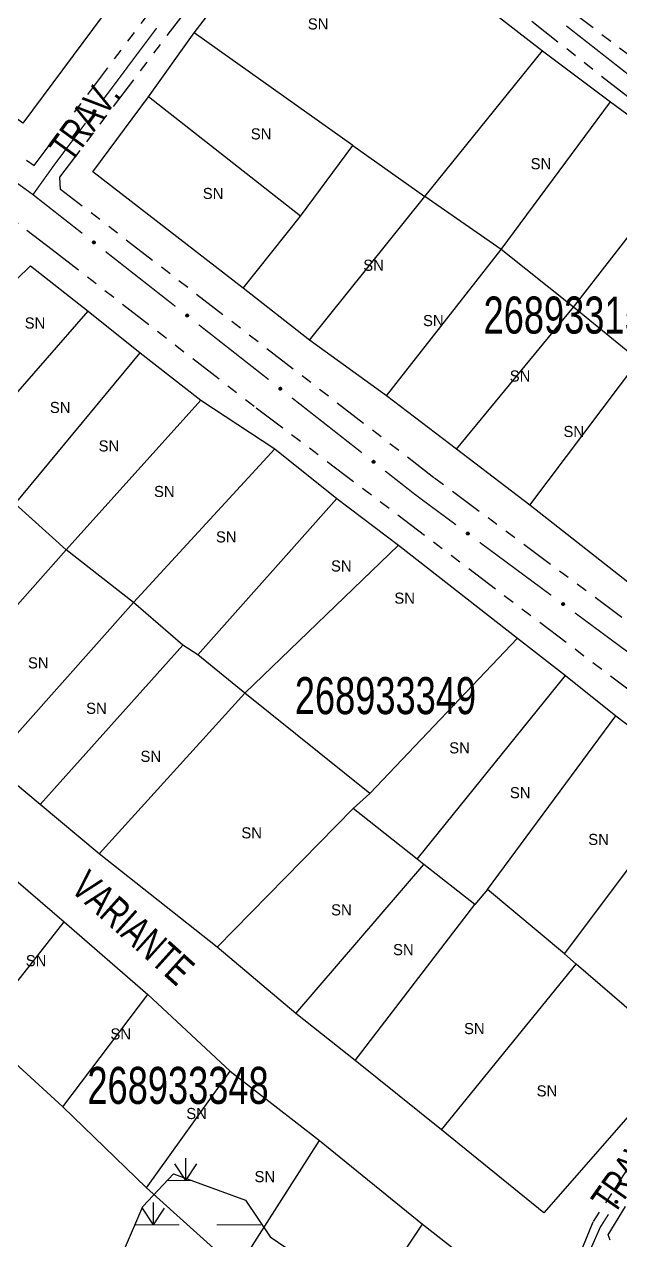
# Model space of a CAD drawing. Extents: x 207981 to 210201, y 4876477 to 4878908.
# Drawn here: x 209509.3 to 209589.7, y 4877239.1 to 4877403.5 of the extents above; entities that cross this region are included whole.
import ezdxf
from ezdxf.enums import TextEntityAlignment as Align

# ---------------------------------------------------------------- set-up
doc = ezdxf.new("R2010")
doc.units = 0
doc.header["$LTSCALE"] = 1.5
doc.header["$MEASUREMENT"] = 0
doc.linetypes.add('TRACO_00', pattern=[10, -10])
doc.linetypes.add('TRACO_25', pattern=[8, 3, -1, 1, -1, 1, -1])
for name, color, linetype in [('CD_MALHA_LOTES', 7, 'CONTINUOUS'), ('CD_TXT_QUADRA', 255, 'CONTINUOUS'), ('HD-ALAGADO-BREJO', 170, 'CONTINUOUS'), ('RU-QUADRA', 210, 'CONTINUOUS'), ('SV-EIXO-RUA-N-PAV', 6, 'CONTINUOUS'), ('SV-RUA-NAO-PAV', 7, 'CONTINUOUS'), ('SV-TXT-RUA-N-PAV', 7, 'CONTINUOUS'), ('Th_NmrPort', 1, 'CONTINUOUS')]:
    doc.layers.add(name, color=color, linetype=linetype)
doc.styles.add('ARIAL', font='ARIAL.SHX')

# ---------------------------------------------------------------- blocks, each defined once
blk = doc.blocks.new('*X3')
at = {"layer": 'HD-ALAGADO-BREJO'}
for points in [[(209531.052144, 4877247.281894), (209531.051401, 4877250.281894)], [(209531.052144, 4877247.281894), (209529.551587, 4877249.531522)], [(209531.052144, 4877247.281894), (209532.551587, 4877249.532265)], [(209526.690055, 4877241.281469), (209526.68973, 4877244.281469)], [(209526.690055, 4877241.281469), (209525.189811, 4877243.531306)], [(209526.690055, 4877241.281469), (209528.189811, 4877243.531632)], [(209526.193463, 4877235.281398), (209524.693249, 4877237.531255)], [(209526.193463, 4877235.281398), (209526.193177, 4877238.281398)], [(209526.193463, 4877235.281398), (209527.693249, 4877237.531541)]]:
    blk.add_lwpolyline(points, dxfattribs=at)
at = {"layer": 'HD-ALAGADO-BREJO', "const_width": 0.13}
for points in [[(209528.552144, 4877247.281275), (209529.552144, 4877247.281522)], [(209529.552144, 4877247.281522), (209531.552144, 4877247.282018)], [(209531.552144, 4877247.282018), (209531.817414, 4877247.281307)], [(209524.190055, 4877241.281198), (209525.190055, 4877241.281306)], [(209525.190055, 4877241.281306), (209530.190055, 4877241.281849)], [(209535.190055, 4877241.282391), (209541.190055, 4877241.283041)], [(209523.693463, 4877235.28116), (209524.693463, 4877235.281255)], [(209524.693463, 4877235.281255), (209529.693463, 4877235.281731)], [(209534.693463, 4877235.282207), (209540.693463, 4877235.282778)], [(209545.693463, 4877235.283254), (209546.02712, 4877235.281383)]]:
    blk.add_lwpolyline(points, dxfattribs=at)

msp = doc.modelspace()

# ---------------------------------------------------------------- linework, layer by layer
at = {"layer": 'CD_MALHA_LOTES', "linetype": 'Continuous', "flags": 128}
for points in [[(209538.715704, 4877430.060352), (209509.04892, 4877390.149256)], [(209532.179741, 4877402.34045), (209548.589181, 4877423.663451)], [(209548.589181, 4877423.663451), (209579.183052, 4877399.88367)], [(209526.014613, 4877393.672187), (209532.179741, 4877402.34045)], [(209553.595451, 4877387.089869), (209532.179741, 4877402.34045)], [(209563.329864, 4877380.229425), (209579.183052, 4877399.88367)], [(209579.183052, 4877399.88367), (209588.361213, 4877393.023226)], [(209518.505208, 4877383.566938), (209526.014613, 4877393.672187)], [(209546.54959, 4877377.540873), (209526.014613, 4877393.672187)], [(209573.62053, 4877373.044501), (209588.361213, 4877393.023226)], [(209588.361213, 4877393.023226), (209598.883651, 4877385.282049)], [(209546.54959, 4877377.540873), (209553.595451, 4877387.089869)], [(209553.595451, 4877387.089869), (209563.329864, 4877380.229425)], [(209583.401298, 4877365.25697), (209598.883651, 4877385.282049)], [(209538.808413, 4877367.852814), (209518.505208, 4877383.566938)], [(209547.754803, 4877360.806953), (209563.329864, 4877380.229425)], [(209573.62053, 4877373.044501), (209563.329864, 4877380.229425)], [(209538.808413, 4877367.852814), (209546.54959, 4877377.540873)], [(209558.138177, 4877353.297548), (209573.62053, 4877373.044501)], [(209583.401298, 4877365.25697), (209573.62053, 4877373.044501)], [(209491.341559, 4877352.602233), (209510.068716, 4877370.865846)], [(209510.068716, 4877370.865846), (209517.856247, 4877364.747072)], [(209547.754803, 4877360.806953), (209538.808413, 4877367.852814)], [(209567.594465, 4877346.066269), (209583.401298, 4877365.25697)], [(209592.208624, 4877358.072046), (209583.401298, 4877365.25697)], [(209500.427011, 4877344.721993), (209517.856247, 4877364.747072)], [(209517.856247, 4877364.747072), (209524.902108, 4877359.091842)], [(209558.138177, 4877353.297548), (209547.754803, 4877360.806953)], [(209508.029125, 4877338.695928), (209524.902108, 4877359.091842)], [(209524.902108, 4877359.091842), (209533.060474, 4877352.694941)], [(209577.467941, 4877338.51051), (209592.208624, 4877358.072046)], [(209514.889568, 4877332.484445), (209533.060474, 4877352.694941)], [(209533.060474, 4877352.694941), (209543.073013, 4877346.112624)], [(209567.594465, 4877346.066269), (209558.138177, 4877353.297548)], [(209523.975021, 4877325.345875), (209543.073013, 4877346.112624)], [(209543.073013, 4877346.112624), (209551.416796, 4877339.437597)], [(209577.467941, 4877338.51051), (209567.594465, 4877346.066269)], [(209532.689639, 4877318.300014), (209551.416796, 4877339.437597)], [(209551.416796, 4877339.437597), (209559.760579, 4877333.133406)], [(209514.889568, 4877332.484445), (209508.029125, 4877338.695928)], [(209595.731555, 4877324.140662), (209577.467941, 4877338.51051)], [(209495.420741, 4877310.512483), (209514.889568, 4877332.484445)], [(209523.975021, 4877325.345875), (209514.889568, 4877332.484445)], [(209538.993831, 4877313.108326), (209559.760579, 4877333.133406)], [(209559.760579, 4877333.133406), (209575.799184, 4877320.525022)], [(209504.691611, 4877303.652039), (209523.975021, 4877325.345875)], [(209530.650048, 4877319.597935), (209523.975021, 4877325.345875)], [(209511.366638, 4877298.089517), (209530.650048, 4877319.597935)], [(209532.689639, 4877318.300014), (209530.650048, 4877319.597935)], [(209555.866814, 4877299.572856), (209575.799184, 4877320.525022)], [(209575.799184, 4877320.525022), (209582.288793, 4877315.518753)], [(209538.993831, 4877313.108326), (209532.689639, 4877318.300014)], [(209562.263714, 4877290.672821), (209582.288793, 4877315.518753)], [(209582.288793, 4877315.518753), (209589.102883, 4877310.048939)], [(209519.339586, 4877291.41449), (209538.993831, 4877313.108326)], [(209555.866814, 4877299.572856), (209538.993831, 4877313.108326)], [(209571.766356, 4877286.593638), (209589.102883, 4877310.048939)], [(209589.102883, 4877310.048939), (209600.04251, 4877301.705156)], [(209511.366638, 4877298.089517), (209504.691611, 4877303.652039)], [(209582.14973, 4877277.87902), (209600.04251, 4877301.705156)], [(209553.641805, 4877297.533265), (209555.866814, 4877299.572856)], [(209519.339586, 4877291.41449), (209511.366638, 4877298.089517)], [(209535.285483, 4877278.806107), (209553.641805, 4877297.533265)], [(209562.263714, 4877290.672821), (209553.641805, 4877297.533265)], [(209535.285483, 4877278.806107), (209519.339586, 4877291.41449)], [(209504.877029, 4877290.580112), (209514.611442, 4877282.236329)], [(209545.900629, 4877269.813363), (209563.197576, 4877289.946798)], [(209563.197576, 4877289.946798), (209562.263714, 4877290.672821)], [(209570.051245, 4877284.554047), (209563.197576, 4877289.946798)], [(209571.766356, 4877286.593638), (209570.051245, 4877284.554047)], [(209582.14973, 4877277.87902), (209571.766356, 4877286.593638)], [(209553.919931, 4877263.462817), (209570.051245, 4877284.554047)], [(209503.115564, 4877267.588355), (209514.611442, 4877282.236329)], [(209514.611442, 4877282.236329), (209525.921904, 4877272.409207)], [(209545.900629, 4877269.813363), (209535.285483, 4877278.806107)], [(209565.554873, 4877254.099239), (209583.725778, 4877276.48839)], [(209583.725778, 4877276.48839), (209582.14973, 4877277.87902)], [(209598.002918, 4877264.204487), (209583.725778, 4877276.48839)], [(209514.426025, 4877257.20498), (209525.921904, 4877272.409207)], [(209525.921904, 4877272.409207), (209537.046948, 4877262.025833)], [(209553.919931, 4877263.462817), (209545.900629, 4877269.813363)], [(209514.426025, 4877257.20498), (209503.115564, 4877267.588355)], [(209565.554873, 4877254.099239), (209553.919931, 4877263.462817)], [(209598.002918, 4877264.204487), (209579.368469, 4877242.881486)], [(209525.736486, 4877246.265354), (209537.046948, 4877262.025833)], [(209537.046948, 4877262.025833), (209549.099079, 4877252.662254)], [(209525.736486, 4877246.265354), (209514.426025, 4877257.20498)], [(209579.368469, 4877242.881486), (209565.554873, 4877254.099239)], [(209537.974035, 4877235.233018), (209549.099079, 4877252.662254)], [(209549.099079, 4877252.662254), (209563.005384, 4877241.351792)], [(209537.974035, 4877235.233018), (209525.736486, 4877246.265354)], [(209550.767835, 4877222.99547), (209563.005384, 4877241.351792)], [(209563.005384, 4877241.351792), (209575.613767, 4877231.52467)]]:
    msp.add_lwpolyline(points, dxfattribs=at)
at = {"layer": 'HD-ALAGADO-BREJO', "linetype": 'TRACO_00'}
msp.add_polyline3d([(209544.627634, 4877230.472511, 10.270141), (209534.536854, 4877230.697163, 10.270141), (209529.162055, 4877229.281182, 10.270141), (209524.520879, 4877232.821772, 10.270141), (209522.779595, 4877237.997515, 10.270141), (209525.250599, 4877243.750242, 10.31971), (209529.387147, 4877248.174318, 10.394065), (209539.122655, 4877244.596971, 10.567558), (209542.433815, 4877239.665585, 10.542773), (209546.666637, 4877236.794585, 10.493204), (209544.511615, 4877231.695446, 10.468419)], close=True, dxfattribs=at)
at = {"layer": 'RU-QUADRA', "linetype": 'Continuous', "flags": 128}
for points in [[(209538.715704, 4877430.060352), (209509.04892, 4877390.149256), (209473.587843, 4877416.710299), (209465.738506, 4877422.921782), (209457.348369, 4877430.15306), (209448.139304, 4877438.126008), (209438.034056, 4877445.125515), (209416.850118, 4877459.819844), (209397.381291, 4877477.619915), (209394.507321, 4877480.308467), (209390.242721, 4877484.202232), (209376.104644, 4877501.955948), (209387.368751, 4877511.783071), (209410.2678, 4877530.556582), (209427.882453, 4877514.564332), (209447.536698, 4877499.452814), (209456.946631, 4877492.267889), (209466.402918, 4877485.036611), (209476.97171, 4877477.156371), (209486.474352, 4877470.203219), (209495.467096, 4877463.481838), (209503.440044, 4877457.548481)], [(209656.872943, 4877342.218858), (209641.019755, 4877319.922416), (209627.576993, 4877301.844219), (209615.988406, 4877309.168207), (209605.37326, 4877317.233863), (209595.731555, 4877324.140662), (209577.467941, 4877338.51051), (209567.594465, 4877346.066269), (209558.138177, 4877353.297548), (209547.754803, 4877360.806953), (209538.808413, 4877367.852814), (209518.505208, 4877383.566938), (209526.014613, 4877393.672187), (209532.179741, 4877402.34045), (209548.589181, 4877423.663451), (209579.183052, 4877399.88367), (209588.361213, 4877393.023226), (209598.883651, 4877385.282049), (209608.89619, 4877378.699732), (209620.670195, 4877370.448657), (209619.835817, 4877369.336153), (209628.272309, 4877362.753835), (209637.218698, 4877356.125163), (209647.045821, 4877349.264719)], [(209575.613767, 4877231.52467), (209563.190801, 4877212.241261), (209550.767835, 4877222.99547), (209537.974035, 4877235.233018), (209525.736486, 4877246.265354), (209514.426025, 4877257.20498), (209503.115564, 4877267.588355), (209492.824898, 4877276.859225), (209486.149871, 4877284.090503), (209472.985236, 4877298.923895), (209455.370583, 4877318.114596), (209464.270618, 4877326.458379), (209482.997776, 4877309.678104), (209497.089498, 4877297.440556), (209504.877029, 4877290.580112), (209514.611442, 4877282.236329), (209525.921904, 4877272.409207), (209537.046948, 4877262.025833), (209549.099079, 4877252.662254), (209563.005384, 4877241.351792)]]:
    msp.add_lwpolyline(points, close=True, dxfattribs=at)
msp.add_lwpolyline([(209491.341559, 4877352.602233), (209510.068716, 4877370.865846), (209517.856247, 4877364.747072), (209524.902108, 4877359.091842), (209533.060474, 4877352.694941), (209543.073013, 4877346.112624), (209551.416796, 4877339.437597), (209559.760579, 4877333.133406), (209575.799184, 4877320.525022), (209582.288793, 4877315.518753), (209589.102883, 4877310.048939), (209600.04251, 4877301.705156), (209618.074352, 4877288.169686), (209598.002918, 4877264.204487), (209579.368469, 4877242.881486), (209565.554873, 4877254.099239), (209553.919931, 4877263.462817), (209545.900629, 4877269.813363), (209535.285483, 4877278.806107), (209519.339586, 4877291.41449), (209511.366638, 4877298.089517), (209504.691611, 4877303.652039)], dxfattribs=at)
at = {"layer": 'SV-EIXO-RUA-N-PAV', "const_width": 0.18}
for points in [[(209519.912014, 4877393.347664), (209527.099173, 4877402.957281)], [(209591.859465, 4877395.853757), (209582.420939, 4877403.26417)], [(209513.189287, 4877384.359018), (209517.516294, 4877390.144459)], [(209510.419173, 4877380.469125), (209512.739475, 4877383.727376)], [(209512.739475, 4877383.727376), (209513.189287, 4877384.359018)], [(209510.419173, 4877380.469125), (209507.544601, 4877382.552171)], [(209510.773096, 4877380.191149), (209510.419173, 4877380.469125)], [(209517.064553, 4877375.249735), (209510.773096, 4877380.191149)], [(209529.647467, 4877365.366908), (209520.210281, 4877372.779029)], [(209542.230381, 4877355.484081), (209532.793195, 4877362.896202)], [(209554.813295, 4877345.601254), (209545.37611, 4877353.013374)], [(209562.17708, 4877339.817617), (209557.959024, 4877343.130547)], [(209562.688451, 4877339.438687), (209562.17708, 4877339.817617)], [(209567.50918, 4877335.866493), (209562.688451, 4877339.438687)], [(209580.364456, 4877326.34064), (209570.722999, 4877333.48503)], [(209593.219733, 4877316.814788), (209583.578275, 4877323.959177)], [(209586.990116, 4877240.948241), (209588.097252, 4877242.694549)], [(209586.61331, 4877240.09547), (209586.990116, 4877240.948241)], [(209584.954618, 4877236.341588), (209586.61331, 4877240.09547)]]:
    msp.add_lwpolyline(points, dxfattribs=at)
at = {"layer": 'SV-EIXO-RUA-N-PAV'}
for points in [[(209518.539947, 4877391.696932), (209518.53228, 4877391.745236), (209518.535569, 4877391.788319), (209518.548654, 4877391.823462), (209518.568314, 4877391.851502), (209518.591659, 4877391.877924), (209518.621072, 4877391.899369), (209518.65899, 4877391.91594), (209518.707392, 4877391.92397), (209518.751304, 4877391.917701), (209518.786445, 4877391.906716), (209518.816864, 4877391.887899), (209518.842151, 4877391.864791), (209518.863417, 4877391.833501), (209518.879834, 4877391.794911), (209518.886732, 4877391.746046), (209518.883218, 4877391.703831), (209518.869669, 4877391.670171), (209518.850558, 4877391.63971), (209518.826401, 4877391.613021), (209518.797407, 4877391.592137), (209518.758523, 4877391.575677), (209518.710203, 4877391.569508), (209518.668059, 4877391.572532), (209518.634218, 4877391.585604), (209518.604652, 4877391.605095), (209518.577867, 4877391.628187), (209518.555078, 4877391.656857), (209518.539947, 4877391.696932)], [(209518.682418, 4877373.839063), (209518.633946, 4877373.832539), (209518.590954, 4877373.836844), (209518.556129, 4877373.850756), (209518.528561, 4877373.871073), (209518.502698, 4877373.895035), (209518.481954, 4877373.924947), (209518.466283, 4877373.963246), (209518.459398, 4877374.011823), (209518.466703, 4877374.055575), (209518.478515, 4877374.090447), (209518.498045, 4877374.120413), (209518.521744, 4877374.145147), (209518.553527, 4877374.165668), (209518.592494, 4877374.18117), (209518.641508, 4877374.186911), (209518.683628, 4877374.182401), (209518.716959, 4877374.168061), (209518.746961, 4877374.148236), (209518.773071, 4877374.123456), (209518.793265, 4877374.093976), (209518.808802, 4877374.054714), (209518.813828, 4877374.006262), (209518.80981, 4877373.964202), (209518.795941, 4877373.930678), (209518.775758, 4877373.901581), (209518.75204, 4877373.875349), (209518.72284, 4877373.853244), (209518.682418, 4877373.839063)], [(209531.265332, 4877363.956236), (209531.216861, 4877363.949712), (209531.173868, 4877363.954017), (209531.139043, 4877363.967929), (209531.111475, 4877363.988246), (209531.085613, 4877364.012208), (209531.064868, 4877364.04212), (209531.049197, 4877364.080419), (209531.042312, 4877364.128996), (209531.049617, 4877364.172748), (209531.061429, 4877364.20762), (209531.080959, 4877364.237586), (209531.104658, 4877364.26232), (209531.136441, 4877364.282841), (209531.175409, 4877364.298343), (209531.224423, 4877364.304084), (209531.266543, 4877364.299574), (209531.299873, 4877364.285234), (209531.329875, 4877364.265409), (209531.355985, 4877364.240629), (209531.37618, 4877364.211149), (209531.391717, 4877364.171887), (209531.396742, 4877364.123435), (209531.392724, 4877364.081374), (209531.378856, 4877364.047851), (209531.358672, 4877364.018754), (209531.334954, 4877363.992522), (209531.305754, 4877363.970417), (209531.265332, 4877363.956236)], [(209543.848246, 4877354.073409), (209543.799775, 4877354.066885), (209543.756782, 4877354.07119), (209543.721957, 4877354.085102), (209543.694389, 4877354.105419), (209543.668527, 4877354.129381), (209543.647782, 4877354.159293), (209543.632112, 4877354.197592), (209543.625226, 4877354.246169), (209543.632531, 4877354.289921), (209543.644343, 4877354.324793), (209543.663873, 4877354.354759), (209543.687572, 4877354.379493), (209543.719356, 4877354.400014), (209543.758323, 4877354.415515), (209543.807337, 4877354.421257), (209543.849457, 4877354.416747), (209543.882788, 4877354.402407), (209543.912789, 4877354.382581), (209543.9389, 4877354.357802), (209543.959094, 4877354.328322), (209543.974631, 4877354.28906), (209543.979656, 4877354.240608), (209543.975638, 4877354.198547), (209543.96177, 4877354.165024), (209543.941586, 4877354.135927), (209543.917868, 4877354.109695), (209543.888668, 4877354.08759), (209543.848246, 4877354.073409)], [(209556.43116, 4877344.190582), (209556.382689, 4877344.184058), (209556.339696, 4877344.188363), (209556.304872, 4877344.202275), (209556.277303, 4877344.222592), (209556.251441, 4877344.246554), (209556.230696, 4877344.276466), (209556.215026, 4877344.314765), (209556.20814, 4877344.363342), (209556.215445, 4877344.407094), (209556.227257, 4877344.441966), (209556.246788, 4877344.471932), (209556.270487, 4877344.496666), (209556.30227, 4877344.517187), (209556.341237, 4877344.532688), (209556.390251, 4877344.53843), (209556.432371, 4877344.53392), (209556.465702, 4877344.51958), (209556.495703, 4877344.499754), (209556.521814, 4877344.474974), (209556.542008, 4877344.445495), (209556.557545, 4877344.406233), (209556.562571, 4877344.357781), (209556.558552, 4877344.31572), (209556.544684, 4877344.282197), (209556.524501, 4877344.253099), (209556.500782, 4877344.226867), (209556.471582, 4877344.204763), (209556.43116, 4877344.190582)], [(209569.165992, 4877334.501774), (209569.117723, 4877334.493893), (209569.074626, 4877334.49699), (209569.039425, 4877334.509919), (209569.011297, 4877334.529454), (209568.984773, 4877334.552681), (209568.963197, 4877334.581999), (209568.946458, 4877334.619843), (209568.938212, 4877334.668208), (209568.944286, 4877334.712148), (209568.955115, 4877334.747337), (209568.973797, 4877334.77784), (209568.996793, 4877334.803229), (209569.027987, 4877334.824634), (209569.066504, 4877334.841223), (209569.115338, 4877334.848337), (209569.157568, 4877334.845011), (209569.191288, 4877334.831612), (209569.221834, 4877334.812636), (209569.248629, 4877334.788598), (209569.269643, 4877334.759697), (209569.286275, 4877334.720887), (209569.292659, 4877334.672595), (209569.289822, 4877334.630438), (209569.2769, 4877334.596539), (209569.257541, 4877334.566886), (209569.234568, 4877334.539999), (209569.206, 4877334.517084), (209569.165992, 4877334.501774)], [(209582.021268, 4877324.975922), (209581.972999, 4877324.96804), (209581.929903, 4877324.971137), (209581.894701, 4877324.984066), (209581.866574, 4877325.003602), (209581.840049, 4877325.026829), (209581.818473, 4877325.056147), (209581.801734, 4877325.093991), (209581.793489, 4877325.142356), (209581.799563, 4877325.186296), (209581.810392, 4877325.221485), (209581.829074, 4877325.251987), (209581.852069, 4877325.277377), (209581.883264, 4877325.298781), (209581.921781, 4877325.31537), (209581.970614, 4877325.322485), (209582.012844, 4877325.319159), (209582.046564, 4877325.305759), (209582.077111, 4877325.286784), (209582.103906, 4877325.262746), (209582.124919, 4877325.233845), (209582.141552, 4877325.195034), (209582.147935, 4877325.146743), (209582.145099, 4877325.104585), (209582.132177, 4877325.070686), (209582.112818, 4877325.041034), (209582.089845, 4877325.014147), (209582.061277, 4877324.991231), (209582.021268, 4877324.975922)], [(209588.99824, 4877244.321282), (209588.986875, 4877244.368851), (209588.986834, 4877244.412059), (209588.997172, 4877244.448106), (209589.014613, 4877244.477578), (209589.035853, 4877244.50572), (209589.063526, 4877244.529368), (209589.100055, 4877244.548811), (209589.147693, 4877244.560547), (209589.191958, 4877244.55768), (209589.227841, 4877244.549435), (209589.25962, 4877244.533017), (209589.286612, 4877244.511926), (209589.310226, 4877244.482368), (209589.329568, 4877244.445158), (209589.34021, 4877244.39697), (209589.339959, 4877244.35461), (209589.329044, 4877244.320006), (209589.312337, 4877244.288162), (209589.290309, 4877244.259692), (209589.26301, 4877244.236635), (209589.22551, 4877244.217228), (209589.177809, 4877244.207355), (209589.135557, 4877244.207122), (209589.100809, 4877244.217548), (209589.069829, 4877244.234703), (209589.041345, 4877244.255663), (209589.016415, 4877244.282491), (209588.99824, 4877244.321282)]]:
    msp.add_lwpolyline(points, close=True, dxfattribs=at)
for points in [[(209518.53228, 4877391.745236), (209518.621072, 4877391.899369)], [(209518.534049, 4877391.769804), (209518.601854, 4877391.880966)], [(209518.535569, 4877391.788319), (209518.591659, 4877391.877924)], [(209518.53684, 4877391.723413), (209518.635939, 4877391.90148)], [(209518.539947, 4877391.696932), (209518.65899, 4877391.91594)], [(209518.549456, 4877391.676491), (209518.682587, 4877391.916006)], [(209518.555078, 4877391.656857), (209518.707392, 4877391.92397)], [(209518.569419, 4877391.646225), (209518.726249, 4877391.917429)], [(209518.577867, 4877391.628187), (209518.751304, 4877391.917701)], [(209518.59265, 4877391.62033), (209518.764467, 4877391.909293)], [(209518.604652, 4877391.605095), (209518.786445, 4877391.906716)], [(209518.621336, 4877391.597172), (209518.802694, 4877391.894334)], [(209518.634218, 4877391.585604), (209518.816864, 4877391.887899)], [(209518.653833, 4877391.581387), (209518.828101, 4877391.873628)], [(209518.668059, 4877391.572532), (209518.842151, 4877391.864791)], [(209518.691233, 4877391.572158), (209518.850791, 4877391.84473)], [(209518.710203, 4877391.569508), (209518.863417, 4877391.833501)], [(209518.735438, 4877391.576583), (209518.870212, 4877391.811462)], [(209518.758523, 4877391.575677), (209518.879834, 4877391.794911)], [(209518.779358, 4877391.589741), (209518.879008, 4877391.763988)], [(209518.797407, 4877391.592137), (209518.886732, 4877391.746046)], [(209518.813995, 4877391.606435), (209518.881524, 4877391.719508)], [(209518.826401, 4877391.613021), (209518.883218, 4877391.703831)], [(209518.72284, 4877373.853244), (209518.459398, 4877374.011823)], [(209518.682418, 4877373.839063), (209518.466283, 4877373.963246)], [(209518.733807, 4877373.867329), (209518.466383, 4877374.030521)], [(209518.75204, 4877373.875349), (209518.466703, 4877374.055575)], [(209518.703078, 4877373.848087), (209518.466774, 4877373.986837)], [(209518.760244, 4877373.889943), (209518.475419, 4877374.068536)], [(209518.775758, 4877373.901581), (209518.478515, 4877374.090447)], [(209518.655871, 4877373.836582), (209518.480195, 4877373.93986)], [(209518.633946, 4877373.832539), (209518.481954, 4877373.924947)], [(209518.784073, 4877373.918073), (209518.491277, 4877374.106399)], [(209518.795941, 4877373.930678), (209518.498045, 4877374.120413)], [(209518.609428, 4877373.834888), (209518.499897, 4877373.905299)], [(209518.590954, 4877373.836844), (209518.502698, 4877373.895035)], [(209518.800621, 4877373.950188), (209518.512578, 4877374.13131)], [(209518.80981, 4877373.964202), (209518.521744, 4877374.145147)], [(209518.810731, 4877373.98736), (209518.542003, 4877374.153311)], [(209518.813828, 4877374.006262), (209518.553527, 4877374.165668)], [(209518.807351, 4877374.031657), (209518.575721, 4877374.171941)], [(209518.808802, 4877374.054714), (209518.592494, 4877374.18117)], [(209518.795233, 4877374.075876), (209518.623389, 4877374.179614)], [(209518.793265, 4877374.093976), (209518.641508, 4877374.186911)], [(209518.779363, 4877374.110897), (209518.667916, 4877374.181078)], [(209518.773071, 4877374.123456), (209518.683628, 4877374.182401)], [(209531.305754, 4877363.970417), (209531.042312, 4877364.128996)], [(209531.265332, 4877363.956236), (209531.049197, 4877364.080419)], [(209531.316721, 4877363.984502), (209531.049297, 4877364.147694)], [(209531.334954, 4877363.992522), (209531.049617, 4877364.172748)], [(209531.285993, 4877363.96526), (209531.049688, 4877364.10401)], [(209531.343158, 4877364.007115), (209531.058334, 4877364.185709)], [(209531.358672, 4877364.018754), (209531.061429, 4877364.20762)], [(209531.238785, 4877363.953755), (209531.063109, 4877364.057033)], [(209531.216861, 4877363.949712), (209531.064868, 4877364.04212)], [(209531.366987, 4877364.035246), (209531.074191, 4877364.223572)], [(209531.378856, 4877364.047851), (209531.080959, 4877364.237586)], [(209531.192342, 4877363.952061), (209531.082812, 4877364.022472)], [(209531.173868, 4877363.954017), (209531.085613, 4877364.012208)], [(209531.383536, 4877364.067361), (209531.095492, 4877364.248483)], [(209531.392724, 4877364.081374), (209531.104658, 4877364.26232)], [(209531.393645, 4877364.104533), (209531.124917, 4877364.270484)], [(209531.396742, 4877364.123435), (209531.136441, 4877364.282841)], [(209531.390265, 4877364.14883), (209531.158635, 4877364.289114)], [(209531.391717, 4877364.171887), (209531.175409, 4877364.298343)], [(209531.378148, 4877364.193049), (209531.206303, 4877364.296786)], [(209531.37618, 4877364.211149), (209531.224423, 4877364.304084)], [(209531.362277, 4877364.22807), (209531.250831, 4877364.298251)], [(209531.355985, 4877364.240629), (209531.266543, 4877364.299574)], [(209543.888668, 4877354.08759), (209543.625226, 4877354.246169)], [(209543.848246, 4877354.073409), (209543.632112, 4877354.197592)], [(209543.899636, 4877354.101675), (209543.632211, 4877354.264867)], [(209543.917868, 4877354.109695), (209543.632531, 4877354.289921)], [(209543.868907, 4877354.082433), (209543.632603, 4877354.221183)], [(209543.926072, 4877354.124288), (209543.641248, 4877354.302882)], [(209543.941586, 4877354.135927), (209543.644343, 4877354.324793)], [(209543.821699, 4877354.070928), (209543.646023, 4877354.174206)], [(209543.799775, 4877354.066885), (209543.647782, 4877354.159293)], [(209543.949902, 4877354.152419), (209543.657105, 4877354.340745)], [(209543.96177, 4877354.165024), (209543.663873, 4877354.354759)], [(209543.775256, 4877354.069234), (209543.665726, 4877354.139645)], [(209543.756782, 4877354.07119), (209543.668527, 4877354.129381)], [(209543.96645, 4877354.184534), (209543.678406, 4877354.365656)], [(209543.975638, 4877354.198547), (209543.687572, 4877354.379493)], [(209543.976559, 4877354.221706), (209543.707832, 4877354.387657)], [(209543.979656, 4877354.240608), (209543.719356, 4877354.400014)], [(209543.973179, 4877354.266003), (209543.741549, 4877354.406287)], [(209543.974631, 4877354.28906), (209543.758323, 4877354.415515)], [(209543.961062, 4877354.310222), (209543.789218, 4877354.413959)], [(209543.959094, 4877354.328322), (209543.807337, 4877354.421257)], [(209543.945191, 4877354.345243), (209543.833745, 4877354.415424)], [(209543.9389, 4877354.357802), (209543.849457, 4877354.416747)], [(209556.471582, 4877344.204763), (209556.20814, 4877344.363342)], [(209556.43116, 4877344.190582), (209556.215026, 4877344.314765)], [(209556.48255, 4877344.218848), (209556.215125, 4877344.38204)], [(209556.500782, 4877344.226867), (209556.215445, 4877344.407094)], [(209556.451821, 4877344.199606), (209556.215517, 4877344.338356)], [(209556.508986, 4877344.241461), (209556.224162, 4877344.420055)], [(209556.524501, 4877344.253099), (209556.227257, 4877344.441966)], [(209556.404613, 4877344.188101), (209556.228937, 4877344.291378)], [(209556.382689, 4877344.184058), (209556.230696, 4877344.276466)], [(209556.532816, 4877344.269592), (209556.240019, 4877344.457918)], [(209556.544684, 4877344.282197), (209556.246788, 4877344.471932)], [(209556.35817, 4877344.186407), (209556.24864, 4877344.256818)], [(209556.339696, 4877344.188363), (209556.251441, 4877344.246554)], [(209556.549364, 4877344.301707), (209556.26132, 4877344.482829)], [(209556.558552, 4877344.31572), (209556.270487, 4877344.496666)], [(209556.559473, 4877344.338879), (209556.290746, 4877344.50483)], [(209556.562571, 4877344.357781), (209556.30227, 4877344.517187)], [(209556.556093, 4877344.383176), (209556.324464, 4877344.52346)], [(209556.557545, 4877344.406233), (209556.341237, 4877344.532688)], [(209556.543976, 4877344.427394), (209556.372132, 4877344.531132)], [(209556.542008, 4877344.445495), (209556.390251, 4877344.53843)], [(209556.528105, 4877344.462416), (209556.416659, 4877344.532597)], [(209556.521814, 4877344.474974), (209556.432371, 4877344.53392)], [(209569.206, 4877334.517084), (209568.938212, 4877334.668208)], [(209569.234568, 4877334.539999), (209568.944286, 4877334.712148)], [(209569.216568, 4877334.531471), (209568.94467, 4877334.687095)], [(209569.186391, 4877334.511374), (209568.946287, 4877334.643439)], [(209569.165992, 4877334.501774), (209568.946458, 4877334.619843)], [(209569.242359, 4877334.554817), (209568.952636, 4877334.725348)], [(209569.257541, 4877334.566886), (209568.955115, 4877334.747337)], [(209569.139525, 4877334.498549), (209568.96102, 4877334.596857)], [(209569.117723, 4877334.493893), (209568.963197, 4877334.581999)], [(209569.26539, 4877334.583606), (209568.967424, 4877334.763641)], [(209569.2769, 4877334.596539), (209568.973797, 4877334.77784)], [(209569.093148, 4877334.495552), (209568.981685, 4877334.562862)], [(209569.074626, 4877334.49699), (209568.984773, 4877334.552681)], [(209569.281031, 4877334.616172), (209568.988018, 4877334.789141)], [(209569.289822, 4877334.630438), (209568.996793, 4877334.803229)], [(209569.290093, 4877334.653613), (209569.016815, 4877334.811958)], [(209569.292659, 4877334.672595), (209569.027987, 4877334.824634)], [(209569.285471, 4877334.697798), (209569.049996, 4877334.831527)], [(209569.286275, 4877334.720887), (209569.066504, 4877334.841223)], [(209569.272118, 4877334.741659), (209569.097431, 4877334.840534)], [(209569.269643, 4877334.759697), (209569.115338, 4877334.848337)], [(209569.255271, 4877334.776221), (209569.141899, 4877334.843247)], [(209569.248629, 4877334.788598), (209569.157568, 4877334.845011)], [(209582.061277, 4877324.991231), (209581.793489, 4877325.142356)], [(209582.089845, 4877325.014147), (209581.799563, 4877325.186296)], [(209582.071844, 4877325.005619), (209581.799946, 4877325.161242)], [(209582.041668, 4877324.985522), (209581.801563, 4877325.117586)], [(209582.021268, 4877324.975922), (209581.801734, 4877325.093991)], [(209582.097636, 4877325.028965), (209581.807912, 4877325.199496)], [(209582.112818, 4877325.041034), (209581.810392, 4877325.221485)], [(209581.994801, 4877324.972697), (209581.816297, 4877325.071004)], [(209581.972999, 4877324.96804), (209581.818473, 4877325.056147)], [(209582.120667, 4877325.057753), (209581.822701, 4877325.237789)], [(209582.132177, 4877325.070686), (209581.829074, 4877325.251987)], [(209581.948424, 4877324.9697), (209581.836961, 4877325.03701)], [(209581.929903, 4877324.971137), (209581.840049, 4877325.026829)], [(209582.136307, 4877325.09032), (209581.843295, 4877325.263288)], [(209582.145099, 4877325.104585), (209581.852069, 4877325.277377)], [(209582.14537, 4877325.127761), (209581.872091, 4877325.286106)], [(209582.147935, 4877325.146743), (209581.883264, 4877325.298781)], [(209582.140748, 4877325.171946), (209581.905273, 4877325.305674)], [(209582.141552, 4877325.195034), (209581.921781, 4877325.31537)], [(209582.127395, 4877325.215807), (209581.952707, 4877325.314682)], [(209582.124919, 4877325.233845), (209581.970614, 4877325.322485)], [(209582.110547, 4877325.250369), (209581.997176, 4877325.317395)], [(209582.103906, 4877325.262746), (209582.012844, 4877325.319159)], [(209588.986745, 4877244.393482), (209589.045783, 4877244.509539)], [(209588.986834, 4877244.412059), (209589.035853, 4877244.50572)], [(209588.986875, 4877244.368851), (209589.063526, 4877244.529368)], [(209588.993102, 4877244.347445), (209589.078187, 4877244.532618)], [(209588.99824, 4877244.321282), (209589.100055, 4877244.548811)], [(209589.009297, 4877244.301634), (209589.123576, 4877244.550695)], [(209589.016415, 4877244.282491), (209589.147693, 4877244.560547)], [(209589.031532, 4877244.272996), (209589.166999, 4877244.555478)], [(209589.041345, 4877244.255663), (209589.191958, 4877244.55768)], [(209589.056689, 4877244.248968), (209589.20573, 4877244.550311)], [(209589.069829, 4877244.234703), (209589.227841, 4877244.549435)], [(209589.087075, 4877244.228089), (209589.244996, 4877244.538342)], [(209589.100809, 4877244.217548), (209589.25962, 4877244.533017)], [(209589.120691, 4877244.214855), (209589.271923, 4877244.519655)], [(209589.135557, 4877244.207122), (209589.286612, 4877244.511926)], [(209589.158691, 4877244.208535), (209589.296772, 4877244.492591)], [(209589.177809, 4877244.207355), (209589.310226, 4877244.482368)], [(209589.202423, 4877244.216354), (209589.318699, 4877244.460918)], [(209589.22551, 4877244.217228), (209589.329568, 4877244.445158)], [(209589.245199, 4877244.232857), (209589.331127, 4877244.414263)], [(209589.26301, 4877244.236635), (209589.34021, 4877244.39697)], [(209589.278446, 4877244.252169), (209589.337062, 4877244.370109)], [(209589.290309, 4877244.259692), (209589.339959, 4877244.35461)]]:
    msp.add_lwpolyline(points, dxfattribs=at)
at = {"layer": 'SV-RUA-NAO-PAV', "linetype": 'TRACO_25'}
for points in [[(209363.019216, 4877505.636728, 12.302157), (209362.674322, 4877502.166381, 12.302157), (209364.918338, 4877498.940608, 12.302157), (209383.314358, 4877481.202427, 12.651482), (209409.833609, 4877459.469553, 12.377013), (209439.771576, 4877437.5786, 12.726337), (209475.130769, 4877409.224403, 12.925951), (209510.593449, 4877384.409904, 12.47682), (209536.553484, 4877418.961514, 13.05071), (209543.280077, 4877429.060014, 12.925951), (209542.008557, 4877432.857218, 12.851095), (209494.660045, 4877470.286585, 11.90293), (209467.72794, 4877491.167241, 11.853026), (209438.884847, 4877513.245842, 11.329041), (209417.950898, 4877531.233587, 11.47875), (209411.517173, 4877536.841556, 11.254185), (209409.309285, 4877538.20387, 11.254185), (209406.753948, 4877538.478583, 11.528654)], [(209351.969078, 4877497.601587, 12.826144), (209356.92403, 4877497.257596, 12.826144), (209360.430305, 4877494.452576, 12.826144), (209379.434318, 4877477.412077, 12.77624), (209406.502764, 4877455.392668, 12.576627), (209436.796983, 4877433.723886, 12.451868), (209471.509109, 4877404.902303, 12.352061), (209513.019855, 4877373.049612, 12.401964), (209540.548035, 4877351.679537, 12.401964), (209593.417037, 4877311.650517, 12.576627), (209609.26411, 4877301.936025, 12.649481), (209618.063863, 4877296.700052, 12.79819), (209620.409423, 4877293.822429, 12.525557), (209620.470809, 4877290.384794, 12.352063), (209603.633809, 4877266.236537, 11.60852), (209591.755462, 4877250.547139, 11.459811), (209585.98026, 4877241.630023, 10.889761), (209581.116776, 4877229.850685, 10.765837)], [(209553.872398, 4877427.667844, 13.05071), (209610.321665, 4877384.433949, 12.876047), (209626.091253, 4877372.769643, 12.876047), (209639.853612, 4877362.628958, 12.876047), (209651.57302, 4877353.490553, 12.876047), (209659.741899, 4877347.088099, 13.275275), (209661.490525, 4877346.228128, 13.275275), (209663.569646, 4877346.162479, 13.275275), (209667.497632, 4877349.025704, 13.175468), (209679.416834, 4877360.632169, 12.327109), (209690.402715, 4877373.049683, 12.177399), (209690.099314, 4877388.670016, 11.728268), (209690.400088, 4877410.187201, 11.403895)]]:
    msp.add_polyline3d(points, dxfattribs=at)
for points in [[(209649.698845, 4877351.147835, 13.250323), (209656.783786, 4877344.435931, 13.64955), (209657.429814, 4877340.683696, 13.64955), (209656.037983, 4877336.602471, 13.64955), (209651.128333, 4877328.693828, 13.499841), (209630.40056, 4877302.156263, 13.591303), (209629.149463, 4877300.560659, 12.971684), (209626.696646, 4877299.105961, 12.847759), (209624.672112, 4877299.255759, 12.847759), (209620.570912, 4877302.05384, 12.847759), (209599.517879, 4877316.184603, 12.900999), (209564.537987, 4877342.225944, 12.77624), (209514.151857, 4877381.188516, 12.62653), (209514.055614, 4877382.831986, 12.726337), (209545.682449, 4877424.603657, 12.851095), (209548.033424, 4877426.002564, 13.05071), (209549.428169, 4877426.143994, 13.05071), (209595.765631, 4877389.749006, 13.200419), (209608.525582, 4877381.232235, 12.826144), (209622.614447, 4877371.03124, 12.826144), (209636.521673, 4877360.890555, 12.826144)], [(209588.052215, 4877239.916558, 11.261533), (209592.938176, 4877247.963138, 11.261533), (209606.049315, 4877264.842228, 11.757228), (209622.939476, 4877288.639682, 12.129001), (209625.187621, 4877290.46665, 12.426417), (209628.233772, 4877290.479448, 12.525557), (209642.813531, 4877276.258935, 12.79819), (209658.250122, 4877264.370985, 12.649481), (209680.2517, 4877245.918049, 12.599912), (209700.478958, 4877231.54605, 12.624696), (209723.545129, 4877212.560817, 12.674266), (209732.115789, 4877206.661541, 12.500772), (209736.021181, 4877202.112335, 12.451202), (209736.8393, 4877198.774195, 12.401633), (209735.59845, 4877194.411025, 12.401633), (209728.423609, 4877183.702454, 12.252924), (209709.145821, 4877155.402669, 11.658089), (209706.872803, 4877151.676364, 11.658089), (209704.066247, 4877150.540955, 11.658089), (209656.180407, 4877181.535284, 11.658089), (209607.577475, 4877217.708615, 11.658089), (209592.518533, 4877227.98694, 11.658089)]]:
    msp.add_polyline3d(points, close=True, dxfattribs=at)

# ---------------------------------------------------------------- block references
at = {"layer": 'HD-ALAGADO-BREJO'}
msp.add_blockref('*X3', (0, 0), dxfattribs=at)

# ---------------------------------------------------------------- texts
at = {"layer": 'CD_TXT_QUADRA', "style": 'ARIAL', "width": 0.7}
for s, p in [('268933150', (209571.238058, 4877361.702798)), ('268933349', (209545.761566, 4877310.280711)), ('268933348', (209517.763538, 4877257.622169))]:
    msp.add_text(s, height=5, dxfattribs=at).set_placement(p)
at = {"layer": 'SV-TXT-RUA-N-PAV', "style": 'ARIAL', "width": 0.7}
for s, rotation, p in [('TRAV.', 54, (209515.58725, 4877384.653387)), ('VARIANTE', 318, (209515.307172, 4877286.486332)), ('TRAV.', 55, (209588.827435, 4877242.514212))]:
    msp.add_text(s, height=4, rotation=rotation, dxfattribs=at).set_placement(p)
at = {"layer": 'Th_NmrPort', "color": 1}
for p in [(209547.511782, 4877403.534748), (209539.81468, 4877388.681237), (209577.594803, 4877384.652026), (209533.332497, 4877380.633594), (209555.002138, 4877370.928227), (209509.293945, 4877363.126307), (209563.065229, 4877363.458336), (209574.768735, 4877355.968092), (209512.691317, 4877351.721303), (209582.024909, 4877348.477849), (209519.276594, 4877346.521373), (209526.754401, 4877340.368416), (209535.116134, 4877334.225102), (209550.645067, 4877330.300207), (209559.192792, 4877325.953513), (209509.738039, 4877317.208492), (209517.58783, 4877311.065178), (209566.600619, 4877305.72695), (209524.925677, 4877304.580569), (209574.791704, 4877299.66896), (209538.541583, 4877294.246459), (209585.371856, 4877293.354998), (209550.657563, 4877283.836954), (209559.019296, 4877278.461555), (209509.434119, 4877276.971358), (209568.601428, 4877267.795193), (209520.867509, 4877267.073796), (209578.404808, 4877259.383383), (209531.106366, 4877256.322997), (209540.321337, 4877247.790616)]:
    msp.add_text('SN', height=1.5, dxfattribs=at).set_placement(p, align=Align.MIDDLE_LEFT)

doc.saveas('drawing.dxf')
